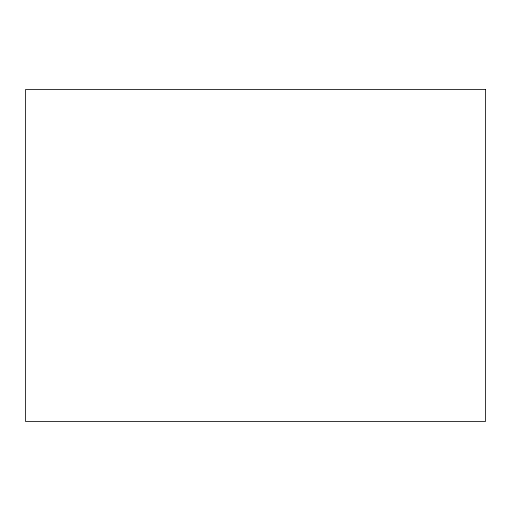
<?xml version="1.0" encoding="UTF-8"?>
<svg xmlns="http://www.w3.org/2000/svg" width="511" height="511" viewBox="0 0 511 511"><rect width="100%" height="100%" fill="white"/><g stroke="black" fill="none" stroke-linecap="round" stroke-linejoin="round"><path stroke-width="0.77" d="M485.45 89.502L25.55 89.502L25.55 421.498L485.45 421.498L485.45 89.502"/></g></svg>
